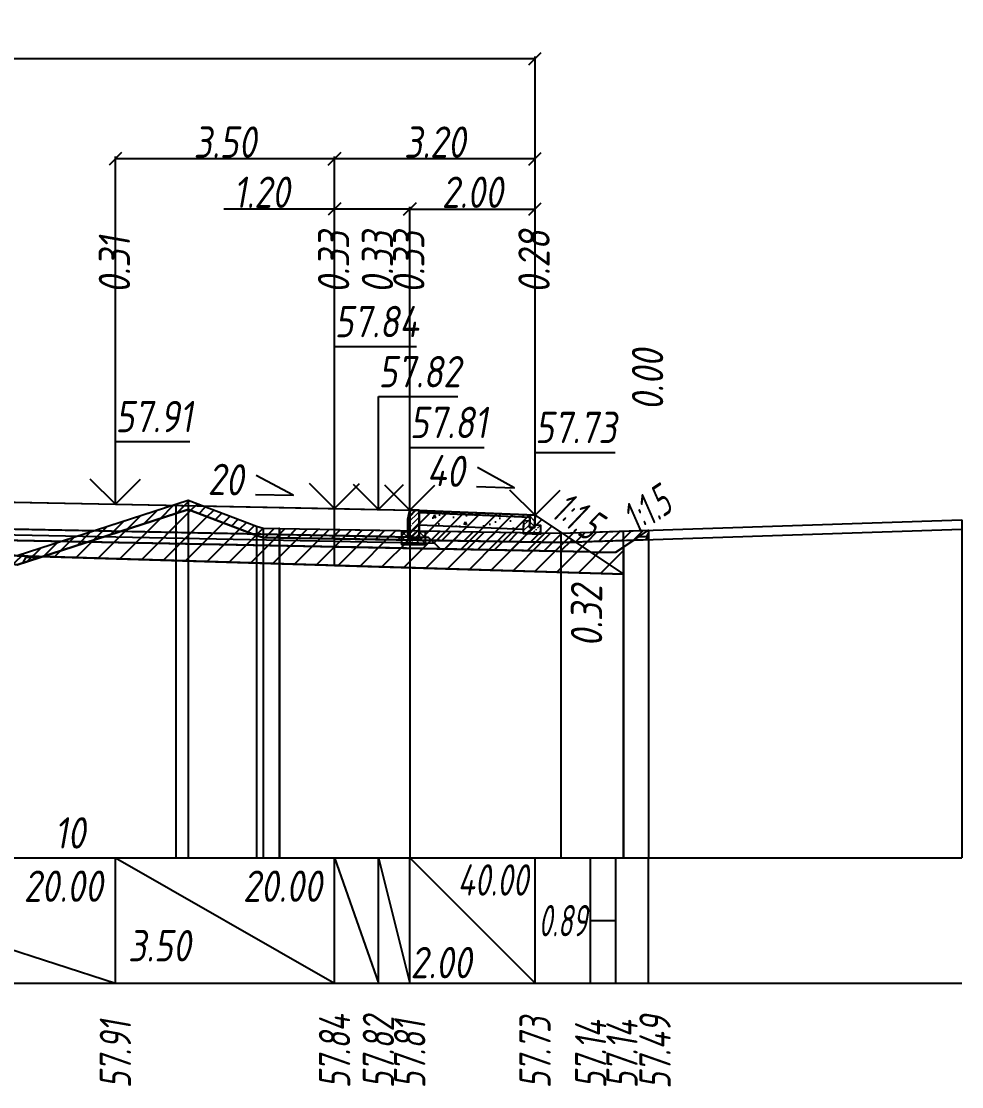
# Model space of a CAD drawing. Extents: x -717 to 1451, y -133302 to 233.
# Drawn here: x -216.5 to -141.5, y -74549.9 to -74464.9 of the extents above; entities that cross this region are included whole.
import ezdxf
from ezdxf.enums import TextEntityAlignment as Align

# ---------------------------------------------------------------- set-up
doc = ezdxf.new("R2010")
doc.units = 0
for name, color, linetype in [('КОД_399', 252, 'Continuous'), ('Код_514', 1, 'Continuous'), ('Контур_0', 7, 'Continuous'), ('Контур_2521', 7, 'Continuous'), ('Контур_2564', 7, 'Continuous'), ('Контур_2660', 7, 'Continuous'), ('Контур_2665', 7, 'Continuous'), ('Контур_400', 7, 'Continuous'), ('Контур_508', 7, 'Continuous'), ('Контур_512', 7, 'Continuous'), ('Контур_513', 7, 'Continuous'), ('Красный поперечник', 1, 'Continuous'), ('Объём_2501', 7, 'Continuous'), ('Объём_2564', 7, 'Continuous'), ('Объём_2650', 7, 'Continuous'), ('Объём_2660', 7, 'Continuous'), ('Объём_2661', 7, 'Continuous'), ('Объём_2662', 7, 'Continuous'), ('Объём_2663', 7, 'Continuous'), ('Объём_2664', 7, 'Continuous'), ('Объём_2665', 7, 'Continuous'), ('Объём_2666', 7, 'Continuous'), ('Откосы', 7, 'Continuous'), ('Отметки покрытия', 7, 'Continuous'), ('Рабочие отметки', 7, 'Continuous'), ('Слои выравнивания', 7, 'Continuous'), ('Таблица', 7, 'Continuous'), ('Уклоны проезжей части', 7, 'Continuous'), ('Черный поперечник', 3, 'Continuous')]:
    doc.layers.add(name, color=color, linetype=linetype)
for name, color, linetype, true_color in [('Контур_2540', 2, 'Continuous', 0xffff00), ('Контур_2560', 2, 'Continuous', 0xffff00), ('Контур_2561', 7, 'Continuous', 0xff8040), ('Контур_2562', 3, 'Continuous', 0x00ff00), ('Контур_2563', 7, 'Continuous', 0xff8000), ('Контур_2570', 7, 'Continuous', 0x80ff00), ('Контур_2736', 4, 'Continuous', 0x00ffff), ('Контур_402', 7, 'Continuous', 0xff6464), ('Контур_703', 4, 'Continuous', 0x00ffff), ('Контур_707', 4, 'Continuous', 0x00ffff), ('Контур_720', 131, 'Continuous', 0xaaffff), ('Объём_2500', 7, 'Continuous', 0xc0c0c0), ('Объём_2520', 7, 'Continuous', 0x80ffff), ('Объём_2540', 2, 'Continuous', 0xffff00), ('Объём_2560', 2, 'Continuous', 0xffff00), ('Объём_2561', 7, 'Continuous', 0xff8040), ('Объём_2562', 3, 'Continuous', 0x00ff00), ('Объём_2563', 7, 'Continuous', 0xff8000), ('Объём_2570', 7, 'Continuous', 0x80ff00), ('Объём_2600', 7, 'Continuous', 0x808000), ('Объём_2746', 2, 'Continuous', 0xffff00)]:
    doc.layers.add(name, color=color, linetype=linetype, true_color=true_color)
doc.styles.get("Standard").update_dxf_attribs({"font": 'txt', "height": 2.5})
doc.styles.add('М', font='romand.shx', dxfattribs={"width": 0.8, "oblique": 10, "height": 2.5})
doc.dimstyles.get("Standard").update_dxf_attribs({"dimtxt": 0.18, "dimasz": 0.18, "dimexe": 0.18, "dimexo": 0.0625, "dimgap": 0.09, "dimtad": 0, "dimtih": 1, "dimtoh": 1, "dimdec": 4, "dimzin": 0, "dimdsep": 46, "dimtxsty": 'Standard', "dimcen": 0.09, "dimadec": 0, "dimazin": 0, "dimtfac": 1, "dimtdec": 4, "dimtofl": 0, "dimtmove": 0, "dimatfit": 3, "dimfxl": 1, "dimtolj": 1, "dimtzin": 0, "dimarcsym": 0})
pattern_1 = [(0, (-444.7498, 29.3257), (1.42875, 0.8248891935), [0.9525, -1.905]), (120, (-444.7498, 29.3257), (-1.428749997, 0.824889199), [0.9525, -1.905]), (60, (-444.7498, 29.3257), (3e-09, 1.649778392), [-1.905, 0.9525])]

# ---------------------------------------------------------------- blocks, each defined once
blk = doc.blocks.new('_Oblique')
at = {"color": 0, "linetype": 'ByBlock', "lineweight": -2}
blk.add_line((-0.5, -0.5), (0.5, 0.5), dxfattribs=at)
blk = doc.blocks.new('*D3070')
at = {"color": 0, "lineweight": -2, "transparency": 16777216}
for p, q in [((-185.539, -74503.91), (-185.539, -74479.707)), ((-175.539, -74504.31), (-175.539, -74479.707)), ((-185.539, -74479.887), (-175.539, -74479.887))]:
    blk.add_line(p, q, dxfattribs=at)
at = {"layer": 'Defpoints', "color": 0, "transparency": 16777216}
for p in [(-175.539, -74479.887), (-185.539, -74503.972), (-175.539, -74504.372)]:
    blk.add_point(p, dxfattribs=at)
at = {"color": 0, "lineweight": -2, "transparency": 16777216, "rotation": 180}
blk.add_blockref('_Oblique', (-185.539, -74479.887), dxfattribs=at)
at = {"color": 0, "lineweight": -2, "transparency": 16777216}
blk.add_blockref('_Oblique', (-175.539, -74479.887), dxfattribs=at)
at = {"color": 0, "transparency": 16777216, "insert": (-180.539, -74478.547), "char_height": 2.5, "width": 0.72, "attachment_point": 5, "style": 'М'}
blk.add_mtext('\\A1;2.00', dxfattribs=at)
blk = doc.blocks.new('*D3072')
at = {"color": 0, "lineweight": -2, "transparency": 16777216}
for p, q in [((-191.539, -74503.79), (-191.539, -74479.707)), ((-185.539, -74503.91), (-185.539, -74479.707)), ((-191.539, -74479.887), (-200.369, -74479.887)), ((-185.539, -74479.887), (-191.539, -74479.887))]:
    blk.add_line(p, q, dxfattribs=at)
at = {"layer": 'Defpoints', "color": 0, "transparency": 16777216}
for p in [(-185.539, -74479.887), (-191.539, -74503.852), (-185.539, -74503.972)]:
    blk.add_point(p, dxfattribs=at)
at = {"color": 0, "lineweight": -2, "transparency": 16777216, "rotation": 180}
blk.add_blockref('_Oblique', (-191.539, -74479.887), dxfattribs=at)
at = {"color": 0, "lineweight": -2, "transparency": 16777216}
blk.add_blockref('_Oblique', (-185.539, -74479.887), dxfattribs=at)
at = {"color": 0, "transparency": 16777216, "insert": (-197.364, -74478.547), "char_height": 2.5, "width": 0.69, "attachment_point": 5, "style": 'М'}
blk.add_mtext('\\A1;1.20', dxfattribs=at)
blk = doc.blocks.new('*D3074')
at = {"color": 0, "lineweight": -2, "transparency": 16777216}
for p, q in [((-209.039, -74503.44), (-209.039, -74475.707)), ((-191.539, -74475.887), (-209.039, -74475.887)), ((-191.539, -74503.79), (-191.539, -74475.707))]:
    blk.add_line(p, q, dxfattribs=at)
at = {"layer": 'Defpoints', "color": 0, "transparency": 16777216}
for p in [(-209.039, -74475.887), (-209.039, -74503.502), (-191.539, -74503.852)]:
    blk.add_point(p, dxfattribs=at)
at = {"color": 0, "lineweight": -2, "transparency": 16777216, "rotation": 180}
blk.add_blockref('_Oblique', (-209.039, -74475.887), dxfattribs=at)
at = {"color": 0, "lineweight": -2, "transparency": 16777216}
blk.add_blockref('_Oblique', (-191.539, -74475.887), dxfattribs=at)
at = {"color": 0, "transparency": 16777216, "insert": (-200.289, -74474.547), "char_height": 2.5, "width": 0.75, "attachment_point": 5, "style": 'М'}
blk.add_mtext('\\A1;3.50', dxfattribs=at)
blk = doc.blocks.new('*D3075')
at = {"color": 0, "lineweight": -2, "transparency": 16777216}
for p, q in [((-191.539, -74503.79), (-191.539, -74475.707)), ((-175.539, -74475.887), (-191.539, -74475.887)), ((-175.539, -74504.31), (-175.539, -74475.707))]:
    blk.add_line(p, q, dxfattribs=at)
at = {"layer": 'Defpoints', "color": 0, "transparency": 16777216}
for p in [(-191.539, -74475.887), (-191.539, -74503.852), (-175.539, -74504.372)]:
    blk.add_point(p, dxfattribs=at)
at = {"color": 0, "lineweight": -2, "transparency": 16777216, "rotation": 180}
blk.add_blockref('_Oblique', (-191.539, -74475.887), dxfattribs=at)
at = {"color": 0, "lineweight": -2, "transparency": 16777216}
blk.add_blockref('_Oblique', (-175.539, -74475.887), dxfattribs=at)
at = {"color": 0, "transparency": 16777216, "insert": (-183.539, -74474.547), "char_height": 2.5, "width": 0.75, "attachment_point": 5, "style": 'М'}
blk.add_mtext('\\A1;3.20', dxfattribs=at)
blk = doc.blocks.new('*D3077')
at = {"color": 0, "lineweight": -2, "transparency": 16777216}
for p, q in [((-325.539, -74504.89), (-325.539, -74467.707)), ((-325.539, -74467.887), (-175.539, -74467.887)), ((-175.539, -74504.31), (-175.539, -74467.707))]:
    blk.add_line(p, q, dxfattribs=at)
at = {"layer": 'Defpoints', "color": 0, "transparency": 16777216}
for p in [(-175.539, -74467.887), (-175.539, -74504.372), (-325.539, -74504.952)]:
    blk.add_point(p, dxfattribs=at)
at = {"color": 0, "lineweight": -2, "transparency": 16777216, "rotation": 180}
blk.add_blockref('_Oblique', (-325.539, -74467.887), dxfattribs=at)
at = {"color": 0, "lineweight": -2, "transparency": 16777216}
blk.add_blockref('_Oblique', (-175.539, -74467.887), dxfattribs=at)
at = {"color": 0, "transparency": 16777216, "insert": (-250.539, -74466.547), "char_height": 2.5, "width": 0.87, "attachment_point": 5, "style": 'М'}
blk.add_mtext('\\A1;30.00', dxfattribs=at)
blk = doc.blocks.new('Тротуар1')
at = {"linetype": 'Continuous', "lineweight": 13}
h = blk.add_hatch(dxfattribs=at)
h.set_pattern_fill('ANSI35', scale=5, angle=90)
h.set_pattern_definition([(135, (-1541.6927, -4801.9416), (-0.88388348, -0.88388348), []), (135, (-1541.6927, -4801.0577), (-0.88388348, -0.88388348), [1.5625, -0.3125, 0, -0.3125])])
h.paths.add_polyline_path([(-16.72, -1.24), (-17.72, -1.24), (-17.72, -2.24), (-18.52, -2.24), (-18.52, -1.85), (-19.52, -1.89), (-19.52, -3.24), (-16.72, -3.24)])
h = blk.add_hatch(dxfattribs=at)
h.set_pattern_fill('ANSI35', scale=5)
h.set_pattern_definition([(45, (-1541.6927, -4800.4416), (-0.88388348, 0.88388348), []), (45, (-1540.8088, -4800.4416), (-0.88388348, 0.88388348), [1.5625, -0.3125, 0, -0.3125])])
h.paths.add_polyline_path([(-17.72, -0.24), (-18.52, -0.24), (-18.52, -2.24), (-17.72, -2.24)])
at = {"linetype": 'Continuous'}
h = blk.add_hatch(dxfattribs=at)
h.set_pattern_fill('ANSI31', color=256, scale=15, angle=45, style=0)
h.set_pattern_definition([(90, (-1932.1888, -4954.235), (-1.875, 3e-16), [])])
h.paths.add_polyline_path([(0, 0), (-17.72, -0.24), (-17.71, -0.63), (-11.04, -0.58), (0, -0.4)])
at = {"layer": 'КОД_399'}
h = blk.add_hatch(dxfattribs=at)
h.set_pattern_fill('AR-CONC', scale=0.7, angle=45, style=0)
h.set_pattern_definition([(95, (-1932.189, -4954.235), (3.860864, 3.2396496), [0.525, -5.775]), (40, (-1932.189, -4954.235), (-4.409945, 3.036377), [0.42, -4.62]), (145.45144, (-1931.867, -4953.965), (-0.549081, 6.2760265), [0.4461813, -4.907995]), (91.1842, (-1933.179, -4953.245), (6.101854, 4.4632964), [0.7875, -8.6625]), (141.63564, (-1932.67, -4952.873), (-0.1953, 9.447982), [0.669272, -7.361996]), (36.18416, (-1933.179, -4953.245), (-0.1953, 9.447982), [0.63, -6.93]), (66, (-1932.4363, -4952.9975), (4.947401, 0.9616773), [0.525, -5.775]), (11, (-1932.4363, -4952.9975), (-2.38496, 4.793659), [0.42, -4.62]), (116.45144, (-1932.024, -4952.9174), (2.562441, 5.7553363), [0.4461813, -4.907995]), (82.5, (-1932.1888, -4954.235), (-1.5875523, 1.7079287), [0, -4.564, 0, -4.69, 0, -4.6375]), (52.5, (-1932.1888, -4954.235), (-0.6501106, 3.2543661), [0, -2.674, 0, -4.459, 0, -1.7675]), (12.5, (-1933.2926, -4955.3388), (2.7539272, 2.5306453), [0, -1.75, 0, -5.46, 0, -7.245]), (2.5, (-1933.7876, -4955.8337), (2.3911299, 3.3821186), [0, -2.275, 0, -3.626, 0, -5.145])])
h.paths.add_polyline_path([(0, -0.4), (-17.71, -0.63), (-17.72, -1.24), (-16.71, -1.24), (-16.72, -2.62), (-0.07, -2.41)])
at = {"linetype": 'Continuous'}
blk.add_lwpolyline([(-17.72, -1.24), (-16.72, -1.24), (-16.72, -3.24), (-19.52, -3.24), (-19.52, -1.89), (-18.52, -1.85)], dxfattribs=at)
at = {"color": 7, "lineweight": 30}
for points in [[(-18.52, -0.24), (-18.52, -2.24), (-17.72, -2.24), (-17.72, -0.24), (-18.52, -0.24)], [(-8.6, -0.53), (0, -0.4)]]:
    blk.add_lwpolyline(points, dxfattribs=at)
for points in [[(0, 0), (-17.72, -0.24), (-17.72, -0.63), (0, -0.4)], [(0, -0.4), (-17.71, -0.63), (-17.72, -1.24), (-16.71, -1.24), (-16.72, -2.62), (-0.07, -2.39)]]:
    blk.add_lwpolyline(points, close=True)
blk = doc.blocks.new('БР100.30.18')
at = {"linetype": 'Continuous', "lineweight": 13}
h = blk.add_hatch(dxfattribs=at)
h.set_pattern_fill('ANSI35', scale=5)
h.set_pattern_definition([(45, (-1504.996, -4799.2297), (-0.88388348, 0.88388348), []), (45, (-1504.1121, -4799.2297), (-0.88388348, 0.88388348), [1.5625, -0.3125, 0, -0.3125])])
h.paths.add_polyline_path([(0.3, 3.47), (1.8, 3.47), (1.8, -1.03), (0, -1.03), (0, 1.97)])
h = blk.add_hatch(dxfattribs=at)
h.set_pattern_fill('ANSI35', scale=5, angle=90)
h.set_pattern_definition([(135, (-1504.996, -4800.7297), (-0.88388348, -0.88388348), []), (135, (-1504.996, -4799.8458), (-0.88388348, -0.88388348), [1.5625, -0.3125, 0, -0.3125])])
h.paths.add_polyline_path([(-1, -0.03), (0, -0.03), (0, -1.03), (1.8, -1.03), (1.8, -0.03), (2.8, -0.03), (2.8, -2.03), (-1, -2.03)])
at = {"color": 7, "lineweight": 30}
blk.add_lwpolyline([(1.8, -1.03), (0, -1.03), (0, 1.97), (0.3, 3.47), (1.8, 3.47)], close=True, dxfattribs=at)
at = {"linetype": 'Continuous'}
blk.add_lwpolyline([(0, -0.03), (-1, -0.03), (-1, -2.03), (2.8, -2.03), (2.8, -0.03), (1.8, -0.03)], dxfattribs=at)

msp = doc.modelspace()

# ---------------------------------------------------------------- hatches: boundary and pattern name
at = {"layer": 'Объём_2563'}
h = msp.add_hatch(dxfattribs=at)
h.set_pattern_fill('ANSI31', color=256, scale=0.3)
h.set_pattern_definition([(45, (-444.7498, 29.3257), (-0.673519209, 0.673519209), [])])
h.paths.add_polyline_path([(-183.121, -74507.008), (-184.039, -74506.09), (-185.539, -74506.06), (-185.539, -74503.91), (-175.539, -74504.31), (-171.132, -74507.248)])
at = {"layer": 'Объём_2570'}
h = msp.add_hatch(dxfattribs=at)
h.set_pattern_fill('ANSI31', color=256, scale=0.2)
h.set_pattern_definition([(45, (-444.74984, 29.32574), (-0.449012806, 0.449012806), [])])
h.paths.add_polyline_path([(-166.475, -74506.274), (-173.486, -74506.501), (-195.949, -74506.129), (-195.957, -74506.116), (-195.975, -74506.131), (-197.238, -74506.096), (-197.774, -74505.95), (-203.235, -74503.877), (-216.891, -74508.288), (-217.393, -74508.2), (-223.994, -74507.157), (-223.994, -74506.407), (-217.393, -74507.45), (-216.891, -74507.538), (-203.235, -74503.127), (-197.774, -74505.2), (-197.238, -74505.346), (-195.975, -74505.381), (-195.957, -74505.366), (-195.949, -74505.379), (-173.486, -74505.751), (-166.475, -74505.524)])
at = {"layer": 'Объём_2600'}
h = msp.add_hatch(dxfattribs=at)
h.set_pattern_fill('ANSI31', color=6, scale=0.4)
h.set_pattern_definition([(45, (-444.7498, 29.3257), (-0.898025612, 0.898025612), [])])
h.paths.add_polyline_path([(-168.483, -74506.863), (-168.483, -74509.014), (-214.834, -74507.623), (-203.235, -74503.877), (-197.774, -74505.95), (-197.238, -74506.096), (-195.975, -74506.131), (-195.957, -74506.116), (-195.949, -74506.129), (-173.486, -74506.501), (-167.659, -74506.314)])
h = msp.add_hatch(dxfattribs=at)
h.set_pattern_fill('HONEY', color=5, scale=0.3)
h.set_pattern_definition(pattern_1)
h.paths.add_polyline_path([(-167.659, -74506.314), (-166.475, -74505.524), (-166.475, -74506.274)])
h = msp.add_hatch(dxfattribs=at)
h.set_pattern_fill('HONEY', color=5, scale=0.3)
h.set_pattern_definition(pattern_1)
h.paths.add_polyline_path([(-217.393, -74508.2), (-222.496, -74507.393), (-214.834, -74507.623), (-216.891, -74508.288)])

# ---------------------------------------------------------------- linework, layer by layer
at = {"layer": 'Код_514'}
for p, q in [((-239.789, -74531.674), (-209.039, -74541.674)), ((-209.039, -74541.674), (-209.039, -74531.674)), ((-209.039, -74531.674), (-191.539, -74541.674)), ((-191.539, -74541.674), (-191.539, -74531.674)), ((-191.539, -74531.674), (-188.039, -74541.674)), ((-188.039, -74541.674), (-188.039, -74531.674)), ((-188.039, -74531.674), (-185.539, -74541.674)), ((-185.539, -74541.674), (-185.539, -74531.674)), ((-185.539, -74531.674), (-175.539, -74541.674)), ((-175.539, -74541.674), (-175.539, -74531.674)), ((-171.096, -74541.674), (-171.096, -74531.674)), ((-169.096, -74541.674), (-169.096, -74531.674)), ((-166.475, -74541.674), (-166.475, -74531.674)), ((-171.096, -74536.674), (-169.096, -74536.674))]:
    msp.add_line(p, q, dxfattribs=at)
at = {"layer": 'Контур_0', "color": 18, "true_color": 0x000000, "flags": 128}
for points in [[(-209.039, -74503.44), (-185.539, -74503.91), (-185.539, -74506.06), (-239.789, -74504.975), (-239.789, -74502.825), (-209.039, -74503.44), (-209.039, -74503.44)], [(-209.039, -74505.59), (-184.039, -74506.09), (-183.121, -74507.008), (-239.789, -74505.875), (-239.789, -74504.975), (-209.039, -74505.59), (-209.039, -74505.59)], [(-185.539, -74506.06), (-184.039, -74506.09), (-183.121, -74507.008), (-171.132, -74507.248)]]:
    msp.add_lwpolyline(points, dxfattribs=at)
at = {"layer": 'Контур_2521', "color": 18, "true_color": 0x000000, "flags": 128}
msp.add_lwpolyline([(-239.789, -74505.425), (-183.58, -74506.549)], dxfattribs=at)
at = {"layer": 'Контур_2540', "flags": 128}
msp.add_lwpolyline([(-168.483, -74509.014), (-239.789, -74506.875), (-239.789, -74505.875), (-171.132, -74507.248), (-168.483, -74509.014), (-168.483, -74509.014)], dxfattribs=at)
at = {"layer": 'Контур_2560', "flags": 128}
msp.add_lwpolyline([(-185.539, -74503.91), (-175.539, -74504.31), (-175.539, -74504.31), (-175.539, -74504.31)], dxfattribs=at)
at = {"layer": 'Контур_2561', "flags": 128}
msp.add_lwpolyline([(-185.539, -74503.91), (-185.539, -74503.91), (-175.539, -74504.31), (-175.539, -74504.31), (-185.539, -74503.91)], dxfattribs=at)
at = {"layer": 'Контур_2562', "flags": 128}
msp.add_lwpolyline([(-175.539, -74504.31), (-175.539, -74504.31), (-175.539, -74504.31), (-175.539, -74504.31), (-175.539, -74504.31)], dxfattribs=at)
at = {"layer": 'Контур_2563', "flags": 128}
msp.add_lwpolyline([(-183.121, -74507.008), (-184.039, -74506.09), (-185.539, -74506.06), (-185.539, -74503.91), (-175.539, -74504.31), (-171.132, -74507.248), (-183.121, -74507.008), (-183.121, -74507.008)], dxfattribs=at)
at = {"layer": 'Контур_2564', "flags": 128}
msp.add_lwpolyline([(-185.539, -74503.91), (-175.539, -74504.31)], dxfattribs=at)
at = {"layer": 'Контур_2570', "flags": 128}
msp.add_lwpolyline([(-264.062, -74504.809), (-239.789, -74505.342), (-233.726, -74505.475), (-232.826, -74505.557), (-223.994, -74506.407), (-223.994, -74507.157), (-217.393, -74508.2), (-216.891, -74508.288), (-204.21, -74504.19), (-203.235, -74503.877), (-197.774, -74505.95), (-197.238, -74506.096), (-195.975, -74506.131), (-195.957, -74506.116), (-195.949, -74506.129), (-173.486, -74506.501), (-168.511, -74506.342), (-141.475, -74505.441)], dxfattribs=at)
at = {"layer": 'Контур_2660', "flags": 128}
msp.add_lwpolyline([(-239.789, -74506.875), (-168.483, -74509.014)], dxfattribs=at)
at = {"layer": 'Контур_2665', "flags": 128}
msp.add_lwpolyline([(-175.539, -74504.31), (-175.539, -74504.31)], dxfattribs=at)
at = {"layer": 'Контур_2736', "flags": 128}
msp.add_lwpolyline([(-175.539, -74504.31), (-175.539, -74504.31)], dxfattribs=at)
at = {"layer": 'Контур_400', "flags": 128}
msp.add_lwpolyline([(-239.789, -74502.825), (-209.039, -74503.44), (-191.539, -74503.79), (-191.539, -74503.79), (-191.539, -74503.79), (-191.539, -74503.79), (-188.039, -74503.86), (-188.039, -74503.86), (-185.539, -74503.91)], dxfattribs=at)
at = {"layer": 'Контур_402', "flags": 128}
msp.add_lwpolyline([(-332.697, -74509.662), (-300.565, -74508.698), (-300.565, -74506.19), (-248.537, -74505.149), (-248.537, -74505.199), (-247.346, -74505.176), (-247.346, -74505.226), (-246.154, -74505.202), (-239.789, -74505.342), (-239.789, -74506.875), (-168.483, -74509.014)], dxfattribs=at)
at = {"layer": 'Контур_508', "flags": 128}
msp.add_lwpolyline([(-334.74, -74511.023), (-332.697, -74509.662), (-300.565, -74508.698), (-300.565, -74506.19), (-248.537, -74505.149), (-248.537, -74505.199), (-247.346, -74505.176), (-247.346, -74505.226), (-246.154, -74505.202), (-239.789, -74505.342), (-239.789, -74506.875), (-168.483, -74509.014), (-168.483, -74506.863), (-166.475, -74505.524)], dxfattribs=at)
at = {"layer": 'Контур_512', "flags": 128}
msp.add_lwpolyline([(-239.789, -74506.875), (-168.483, -74509.014), (-168.483, -74506.863), (-166.475, -74505.524)], dxfattribs=at)
at = {"layer": 'Контур_513', "flags": 128}
msp.add_lwpolyline([(-334.74, -74511.023), (-332.697, -74509.662), (-300.565, -74508.698), (-300.565, -74506.19), (-248.537, -74505.149), (-248.537, -74505.199), (-247.346, -74505.176), (-247.346, -74505.226), (-246.154, -74505.202), (-239.789, -74505.342), (-239.789, -74506.875), (-168.483, -74509.014), (-168.483, -74506.863), (-166.475, -74505.524)], dxfattribs=at)
at = {"layer": 'Контур_703', "flags": 128}
for points in [[(-175.539, -74504.31), (-175.539, -74504.31)], [(-175.539, -74504.31), (-171.096, -74507.272)], [(-175.539, -74504.31), (-171.096, -74507.272)]]:
    msp.add_lwpolyline(points, dxfattribs=at)
at = {"layer": 'Контур_707', "flags": 128}
msp.add_lwpolyline([(-169.096, -74507.272), (-166.475, -74505.524)], dxfattribs=at)
msp.add_lwpolyline([(-169.096, -74507.272), (-166.475, -74505.524)], dxfattribs=at)
at = {"layer": 'Контур_720', "flags": 128}
msp.add_lwpolyline([(-171.096, -74507.272), (-169.096, -74507.272)], dxfattribs=at)
at = {"layer": 'Красный поперечник'}
for p, q in [((-239.789, -74502.825), (-209.039, -74503.44)), ((-209.039, -74503.44), (-191.539, -74503.79)), ((-191.539, -74503.79), (-188.039, -74503.86)), ((-188.039, -74503.86), (-185.539, -74503.91)), ((-185.539, -74503.91), (-175.539, -74504.31)), ((-175.539, -74504.31), (-171.096, -74507.272)), ((-169.096, -74507.272), (-166.475, -74505.524)), ((-166.475, -74505.524), (-166.475, -74531.674)), ((-168.483, -74506.863), (-168.483, -74531.674)), ((-171.096, -74507.272), (-169.096, -74507.272)), ((-168.483, -74509.014), (-168.483, -74531.674))]:
    msp.add_line(p, q, dxfattribs=at)
at = {"layer": 'Объём_2500', "color": 18, "true_color": 0x000000, "flags": 128}
for points in [[(-209.039, -74503.44), (-185.539, -74503.91), (-185.539, -74506.06), (-239.789, -74504.975), (-239.789, -74502.825), (-209.039, -74503.44), (-209.039, -74503.44)], [(-191.539, -74503.79), (-185.539, -74503.91), (-185.539, -74506.06), (-191.539, -74505.94), (-191.539, -74503.79)]]:
    msp.add_lwpolyline(points, dxfattribs=at)
at = {"layer": 'Объём_2501', "flags": 128}
for points in [[(-239.789, -74502.825), (-209.039, -74503.44), (-191.539, -74503.79), (-191.539, -74503.79), (-191.539, -74503.79), (-191.539, -74503.79), (-188.039, -74503.86), (-188.039, -74503.86), (-185.539, -74503.91)], [(-191.539, -74503.79), (-188.039, -74503.86), (-188.039, -74503.86), (-185.539, -74503.91)]]:
    msp.add_lwpolyline(points, dxfattribs=at)
at = {"layer": 'Объём_2520', "color": 250, "flags": 128}
for points in [[(-209.039, -74505.59), (-184.039, -74506.09), (-183.121, -74507.008), (-239.789, -74505.875), (-239.789, -74504.975), (-209.039, -74505.59), (-209.039, -74505.59)], [(-191.539, -74505.94), (-184.039, -74506.09), (-183.121, -74507.008), (-191.539, -74506.84), (-191.539, -74505.94)]]:
    msp.add_lwpolyline(points, dxfattribs=at)
at = {"layer": 'Объём_2540', "flags": 128}
for points in [[(-168.483, -74509.014), (-239.789, -74506.875), (-239.789, -74505.875), (-171.132, -74507.248), (-168.483, -74509.014), (-168.483, -74509.014)], [(-191.539, -74506.84), (-171.132, -74507.248), (-168.483, -74509.014), (-168.483, -74509.014), (-168.483, -74509.014), (-191.539, -74508.322), (-191.539, -74506.84)]]:
    msp.add_lwpolyline(points, dxfattribs=at)
at = {"layer": 'Объём_2560', "flags": 128}
msp.add_lwpolyline([(-185.539, -74503.91), (-175.539, -74504.31), (-175.539, -74504.31), (-175.539, -74504.31)], dxfattribs=at)
msp.add_lwpolyline([(-185.539, -74503.91), (-175.539, -74504.31), (-175.539, -74504.31), (-175.539, -74504.31)], dxfattribs=at)
at = {"layer": 'Объём_2561', "flags": 128}
msp.add_lwpolyline([(-185.539, -74503.91), (-185.539, -74503.91), (-175.539, -74504.31), (-175.539, -74504.31), (-185.539, -74503.91)], dxfattribs=at)
msp.add_lwpolyline([(-185.539, -74503.91), (-185.539, -74503.91), (-175.539, -74504.31), (-175.539, -74504.31), (-185.539, -74503.91)], dxfattribs=at)
at = {"layer": 'Объём_2562', "flags": 128}
msp.add_lwpolyline([(-175.539, -74504.31), (-175.539, -74504.31), (-175.539, -74504.31), (-175.539, -74504.31), (-175.539, -74504.31)], dxfattribs=at)
msp.add_lwpolyline([(-175.539, -74504.31), (-175.539, -74504.31), (-175.539, -74504.31), (-175.539, -74504.31), (-175.539, -74504.31)], dxfattribs=at)
at = {"layer": 'Объём_2563', "color": 250, "flags": 128}
msp.add_lwpolyline([(-183.121, -74507.008), (-184.039, -74506.09), (-185.539, -74506.06), (-185.539, -74503.91), (-175.539, -74504.31), (-171.132, -74507.248), (-183.121, -74507.008), (-183.121, -74507.008)], dxfattribs=at)
msp.add_lwpolyline([(-183.121, -74507.008), (-184.039, -74506.09), (-185.539, -74506.06), (-185.539, -74503.91), (-175.539, -74504.31), (-171.132, -74507.248), (-183.121, -74507.008), (-183.121, -74507.008)], dxfattribs=at)
at = {"layer": 'Объём_2564', "flags": 128}
msp.add_lwpolyline([(-185.539, -74503.91), (-175.539, -74504.31)], dxfattribs=at)
msp.add_lwpolyline([(-185.539, -74503.91), (-175.539, -74504.31)], dxfattribs=at)
at = {"layer": 'Объём_2570', "flags": 128}
for points in [[(-166.475, -74506.274), (-173.486, -74506.501), (-195.949, -74506.129), (-195.957, -74506.116), (-195.975, -74506.131), (-197.238, -74506.096), (-197.774, -74505.95), (-203.235, -74503.877), (-216.891, -74508.288), (-217.393, -74508.2), (-223.994, -74507.157), (-223.994, -74506.407), (-217.393, -74507.45), (-216.891, -74507.538), (-203.235, -74503.127), (-197.774, -74505.2), (-197.238, -74505.346), (-195.975, -74505.381), (-195.957, -74505.366), (-195.949, -74505.379), (-173.486, -74505.751), (-166.475, -74505.524), (-166.475, -74506.274), (-166.475, -74506.274)], [(-191.539, -74505.452), (-173.486, -74505.751), (-166.475, -74505.524), (-166.475, -74506.274), (-166.475, -74506.274), (-166.475, -74506.274), (-173.486, -74506.501), (-191.539, -74506.202), (-191.539, -74505.452)]]:
    msp.add_lwpolyline(points, dxfattribs=at)
at = {"layer": 'Объём_2600', "color": 5, "flags": 128}
for points in [[(-167.659, -74506.314), (-166.475, -74505.524), (-166.475, -74506.274), (-167.659, -74506.314), (-167.659, -74506.314)], [(-167.659, -74506.314), (-166.475, -74505.524), (-166.475, -74506.274), (-167.659, -74506.314), (-167.659, -74506.314)], [(-217.393, -74508.2), (-222.496, -74507.393), (-214.834, -74507.623), (-216.891, -74508.288), (-217.393, -74508.2), (-217.393, -74508.2)]]:
    msp.add_lwpolyline(points, dxfattribs=at)
at = {"layer": 'Объём_2650', "color": 6, "flags": 128}
for points in [[(-168.483, -74506.863), (-168.483, -74509.014), (-214.834, -74507.623), (-203.235, -74503.877), (-197.774, -74505.95), (-197.238, -74506.096), (-195.975, -74506.131), (-195.957, -74506.116), (-195.949, -74506.129), (-173.486, -74506.501), (-167.659, -74506.314), (-168.483, -74506.863), (-168.483, -74506.863)], [(-191.539, -74506.202), (-173.486, -74506.501), (-167.659, -74506.314), (-168.483, -74506.863), (-168.483, -74506.863), (-168.483, -74506.863), (-168.483, -74509.014), (-191.539, -74508.322), (-191.539, -74506.202)]]:
    msp.add_lwpolyline(points, dxfattribs=at)
at = {"layer": 'Объём_2660', "flags": 128}
for points in [[(-239.789, -74506.875), (-168.483, -74509.014)], [(-191.539, -74508.322), (-168.483, -74509.014)]]:
    msp.add_lwpolyline(points, dxfattribs=at)
at = {"layer": 'Объём_2661', "flags": 128}
msp.add_lwpolyline([(-175.539, -74504.31), (-171.096, -74507.272)], dxfattribs=at)
msp.add_lwpolyline([(-175.539, -74504.31), (-171.096, -74507.272)], dxfattribs=at)
at = {"layer": 'Объём_2662', "flags": 128}
msp.add_lwpolyline([(-169.096, -74507.272), (-166.475, -74505.524)], dxfattribs=at)
msp.add_lwpolyline([(-169.096, -74507.272), (-166.475, -74505.524)], dxfattribs=at)
at = {"layer": 'Объём_2663', "flags": 128}
msp.add_lwpolyline([(-171.096, -74507.272), (-169.096, -74507.272)], dxfattribs=at)
msp.add_lwpolyline([(-171.096, -74507.272), (-169.096, -74507.272)], dxfattribs=at)
at = {"layer": 'Объём_2664', "flags": 128}
msp.add_lwpolyline([(-171.096, -74507.272), (-169.096, -74507.272)], dxfattribs=at)
msp.add_lwpolyline([(-171.096, -74507.272), (-169.096, -74507.272)], dxfattribs=at)
at = {"layer": 'Объём_2665', "flags": 128}
msp.add_lwpolyline([(-175.539, -74504.31), (-175.539, -74504.31)], dxfattribs=at)
msp.add_lwpolyline([(-175.539, -74504.31), (-175.539, -74504.31)], dxfattribs=at)
at = {"layer": 'Объём_2666', "flags": 128}
msp.add_lwpolyline([(-175.539, -74504.31), (-175.539, -74504.31)], dxfattribs=at)
msp.add_lwpolyline([(-175.539, -74504.31), (-175.539, -74504.31)], dxfattribs=at)
at = {"layer": 'Объём_2746', "flags": 128}
for points in [[(-197.774, -74505.95), (-197.238, -74506.096), (-195.975, -74506.131), (-195.957, -74506.116), (-195.949, -74506.129), (-173.486, -74506.501), (-172.308, -74506.464), (-171.096, -74507.272), (-169.096, -74507.272), (-168.483, -74506.863), (-168.483, -74509.014), (-214.834, -74507.623), (-203.235, -74503.877), (-197.774, -74505.95), (-197.774, -74505.95)], [(-191.539, -74506.202), (-173.486, -74506.501), (-172.308, -74506.464), (-171.096, -74507.272), (-169.096, -74507.272), (-168.483, -74506.863), (-168.483, -74509.014), (-191.539, -74508.322), (-191.539, -74506.202)]]:
    msp.add_lwpolyline(points, dxfattribs=at)
at = {"layer": 'Отметки покрытия', "color": 1}
for p, q in [((-191.539, -74503.79), (-191.539, -74490.86)), ((-191.539, -74490.86), (-184.989, -74490.86)), ((-188.039, -74503.86), (-188.039, -74494.86)), ((-188.039, -74494.86), (-181.689, -74494.86)), ((-209.039, -74503.44), (-209.039, -74498.44)), ((-209.039, -74498.44), (-203.089, -74498.44)), ((-185.539, -74503.91), (-185.539, -74498.91)), ((-185.539, -74498.91), (-179.589, -74498.91)), ((-175.539, -74504.31), (-175.539, -74499.31)), ((-175.539, -74499.31), (-169.139, -74499.31)), ((-209.039, -74503.44), (-211.039, -74501.44)), ((-209.039, -74503.44), (-207.039, -74501.44)), ((-191.539, -74503.79), (-193.539, -74501.79)), ((-191.539, -74503.79), (-189.539, -74501.79)), ((-188.039, -74503.86), (-190.039, -74501.86)), ((-188.039, -74503.86), (-186.039, -74501.86)), ((-185.539, -74503.91), (-187.539, -74501.91)), ((-185.539, -74503.91), (-183.539, -74501.91)), ((-175.539, -74504.31), (-177.539, -74502.31)), ((-175.539, -74504.31), (-173.539, -74502.31))]:
    msp.add_line(p, q, dxfattribs=at)
at = {"layer": 'Слои выравнивания'}
msp.add_line((-185.539, -74503.91), (-185.539, -74531.674), dxfattribs=at)
at = {"layer": 'Таблица'}
for p, q in [((-359.74, -74531.674), (-141.475, -74531.674)), ((-359.74, -74541.674), (-141.475, -74541.674))]:
    msp.add_line(p, q, dxfattribs=at)
at = {"layer": 'Уклоны проезжей части', "color": 1, "flags": 128}
for points in [[(-180.201, -74502.017), (-177.203, -74502.137), (-180.141, -74500.518)], [(-197.841, -74502.662), (-194.842, -74502.722), (-197.811, -74501.162)]]:
    msp.add_lwpolyline(points, dxfattribs=at)
at = {"layer": 'Черный поперечник', "color": 7}
for p, q in [((-204.21, -74503.44), (-204.21, -74531.674)), ((-203.235, -74503.127), (-203.235, -74531.674)), ((-197.774, -74505.2), (-197.774, -74531.674)), ((-197.238, -74505.346), (-197.238, -74531.674)), ((-195.957, -74505.366), (-195.957, -74531.674)), ((-141.475, -74504.691), (-141.475, -74531.674)), ((-195.975, -74505.381), (-195.975, -74531.674)), ((-195.949, -74505.379), (-195.949, -74531.674)), ((-173.486, -74505.751), (-173.486, -74531.674)), ((-168.511, -74505.592), (-168.511, -74531.674))]:
    msp.add_line(p, q, dxfattribs=at)
at = {"layer": 'Черный поперечник', "flags": 128}
msp.add_lwpolyline([(-264.062, -74504.809), (-239.789, -74505.342), (-233.726, -74505.475), (-232.826, -74505.557), (-223.994, -74506.407), (-217.393, -74507.45), (-216.891, -74507.538), (-204.21, -74503.44), (-203.235, -74503.127), (-197.774, -74505.2), (-197.238, -74505.346), (-195.975, -74505.381), (-195.957, -74505.366), (-195.949, -74505.379), (-173.486, -74505.751), (-168.511, -74505.592), (-141.475, -74504.691)], dxfattribs=at)

# ---------------------------------------------------------------- block references
at = {"lineweight": 18, "xscale": 0.5, "yscale": 0.5, "zscale": 0.5, "rotation": 359.9444632229611}
msp.add_blockref('БР100.30.18', (-185.691, -74505.643), dxfattribs=at)
at = {"xscale": -0.4999999999999981, "yscale": 0.4999999999999997, "zscale": 0.4999999999999997, "rotation": 358.2855609405552}
msp.add_blockref('Тротуар1', (-184.789, -74503.91), dxfattribs=at)

# ---------------------------------------------------------------- texts
at = {"layer": 'Код_514', "style": 'М', "oblique": 10}
for s, width, p in [('40.00', 0.7, (-176.065, -74532.179)), ('20.00', 0.8, (-210.039, -74532.674)), ('20.00', 0.8, (-192.539, -74532.674))]:
    msp.add_text(s, height=2.5, dxfattribs=dict(at, width=width)).set_placement(p, align=Align.TOP_RIGHT)
at = {"layer": 'Код_514', "style": 'М', "oblique": 10, "width": 0.6}
msp.add_text('0.89', height=2.5, dxfattribs=at).set_placement((-173.317, -74536.674), align=Align.MIDDLE_CENTER)
at = {"layer": 'Код_514', "style": 'М', "oblique": 10, "width": 0.8}
for s, p in [('3.50', (-208.039, -74540.674)), ('2.00', (-185.488, -74542.022))]:
    msp.add_text(s, height=2.5, dxfattribs=at).set_placement(p, align=Align.BOTTOM_LEFT)
at = {"layer": 'Код_514', "style": 'М', "oblique": 10, "width": 0.7}
for s, p in [('57.91', (-209.039, -74550.056)), ('57.84', (-191.539, -74550.056)), ('57.82', (-188.039, -74550.056)), ('57.81', (-185.539, -74550.056)), ('57.73', (-175.539, -74550.056)), ('57.49', (-165.957, -74550.101)), ('57.14', (-171.096, -74550.056)), ('57.14', (-168.596, -74550.056))]:
    msp.add_text(s, height=2.5, rotation=90, dxfattribs=at).set_placement(p, align=Align.MIDDLE_LEFT)
at = {"layer": 'Откосы', "color": 1, "style": 'М', "oblique": 10}
for s, rotation, width, p in [('20', 358.85423, 0.8, (-200.269, -74503.471)), ('40', 357.70938, 0.8, (-182.727, -74502.776)), ('1:1.5', 33.69007, 0.6, (-165.501, -74505.542)), ('1:1.5', 326.30994, 0.6, (-173.262, -74506.038))]:
    msp.add_text(s, height=2.5, rotation=rotation, dxfattribs=dict(at, width=width)).set_placement(p, align=Align.BOTTOM_CENTER)
at = {"layer": 'Отметки покрытия', "color": 1, "style": 'М', "oblique": 10, "width": 0.8}
for s, p in [('57.84', (-191.539, -74490.867)), ('57.82', (-188.039, -74494.867)), ('57.91', (-209.039, -74498.447)), ('57.81', (-185.539, -74498.917)), ('57.73', (-175.539, -74499.317))]:
    msp.add_text(s, height=2.5, dxfattribs=at).set_placement(p, align=Align.BOTTOM_LEFT)
at = {"layer": 'Рабочие отметки', "color": 1, "style": 'М', "oblique": 10, "width": 0.8}
for s, p in [('0.33', (-191.617, -74486.61)), ('0.33', (-188.117, -74486.61)), ('0.33', (-185.617, -74486.61)), ('0.28', (-175.617, -74486.61)), ('0.31', (-209.117, -74486.61)), ('0.00', (-166.553, -74495.955))]:
    msp.add_text(s, height=2.5, rotation=90, dxfattribs=at).set_placement(p, align=Align.MIDDLE_LEFT)
msp.add_text('0.32', height=2.5, rotation=90, dxfattribs=at).set_placement((-171.424, -74509.891), align=Align.MIDDLE_RIGHT)
at = {"layer": 'Слои выравнивания', "style": 'М', "oblique": 10, "width": 0.8}
msp.add_text('10', height=2.5, dxfattribs=at).set_placement((-212.664, -74531.674), align=Align.BOTTOM_CENTER)

# ---------------------------------------------------------------- dimensions: what is measured, and where the dimension line sits
at = {"color": 5}
for base, p1, picture, middle in [((-175.539, -74467.887), (-325.539, -74504.952), '*D3077', (-250.539, -74466.547)), ((-175.539, -74479.887), (-185.539, -74503.972), '*D3070', (-180.539, -74478.547))]:
    dim = msp.add_linear_dim(base=base, p1=p1, p2=(-175.539, -74504.372), angle=180, dimstyle='Standard', override={"dimtxt": 2.5, "dimasz": 1, "dimtad": 1, "dimdec": 2, "dimlfac": 0.2, "dimtxsty": 'М', "dimblk1": 'Oblique', "dimblk2": 'Oblique', "dimsah": 1}, dxfattribs=at)
    dim.commit()
    dim.dimension.update_dxf_attribs({"geometry": picture, "text_midpoint": middle})
for base, p1, p2, picture, middle in [((-209.039, -74475.887), (-191.539, -74503.852), (-209.039, -74503.502), '*D3074', (-200.289, -74474.547)), ((-191.539, -74475.887), (-175.539, -74504.372), (-191.539, -74503.852), '*D3075', (-183.539, -74474.547))]:
    dim = msp.add_linear_dim(base=base, p1=p1, p2=p2, dimstyle='Standard', override={"dimtxt": 2.5, "dimasz": 1, "dimtad": 1, "dimdec": 2, "dimlfac": 0.2, "dimtxsty": 'М', "dimblk1": 'Oblique', "dimblk2": 'Oblique', "dimsah": 1}, dxfattribs=at)
    dim.commit()
    dim.dimension.update_dxf_attribs({"geometry": picture, "text_midpoint": middle})
dim = msp.add_linear_dim(base=(-185.539, -74479.887), p1=(-191.539, -74503.852), p2=(-185.539, -74503.972), angle=180, dimstyle='Standard', override={"dimtxt": 2.5, "dimasz": 1, "dimtad": 1, "dimdec": 2, "dimlfac": 0.2, "dimtxsty": 'М', "dimblk1": 'Oblique', "dimblk2": 'Oblique', "dimsah": 1}, dxfattribs=at)
dim.commit()
dim.dimension.update_dxf_attribs({"geometry": '*D3072', "text_midpoint": (-197.364, -74479.887), "dimtype": 160})

doc.saveas('drawing.dxf')
